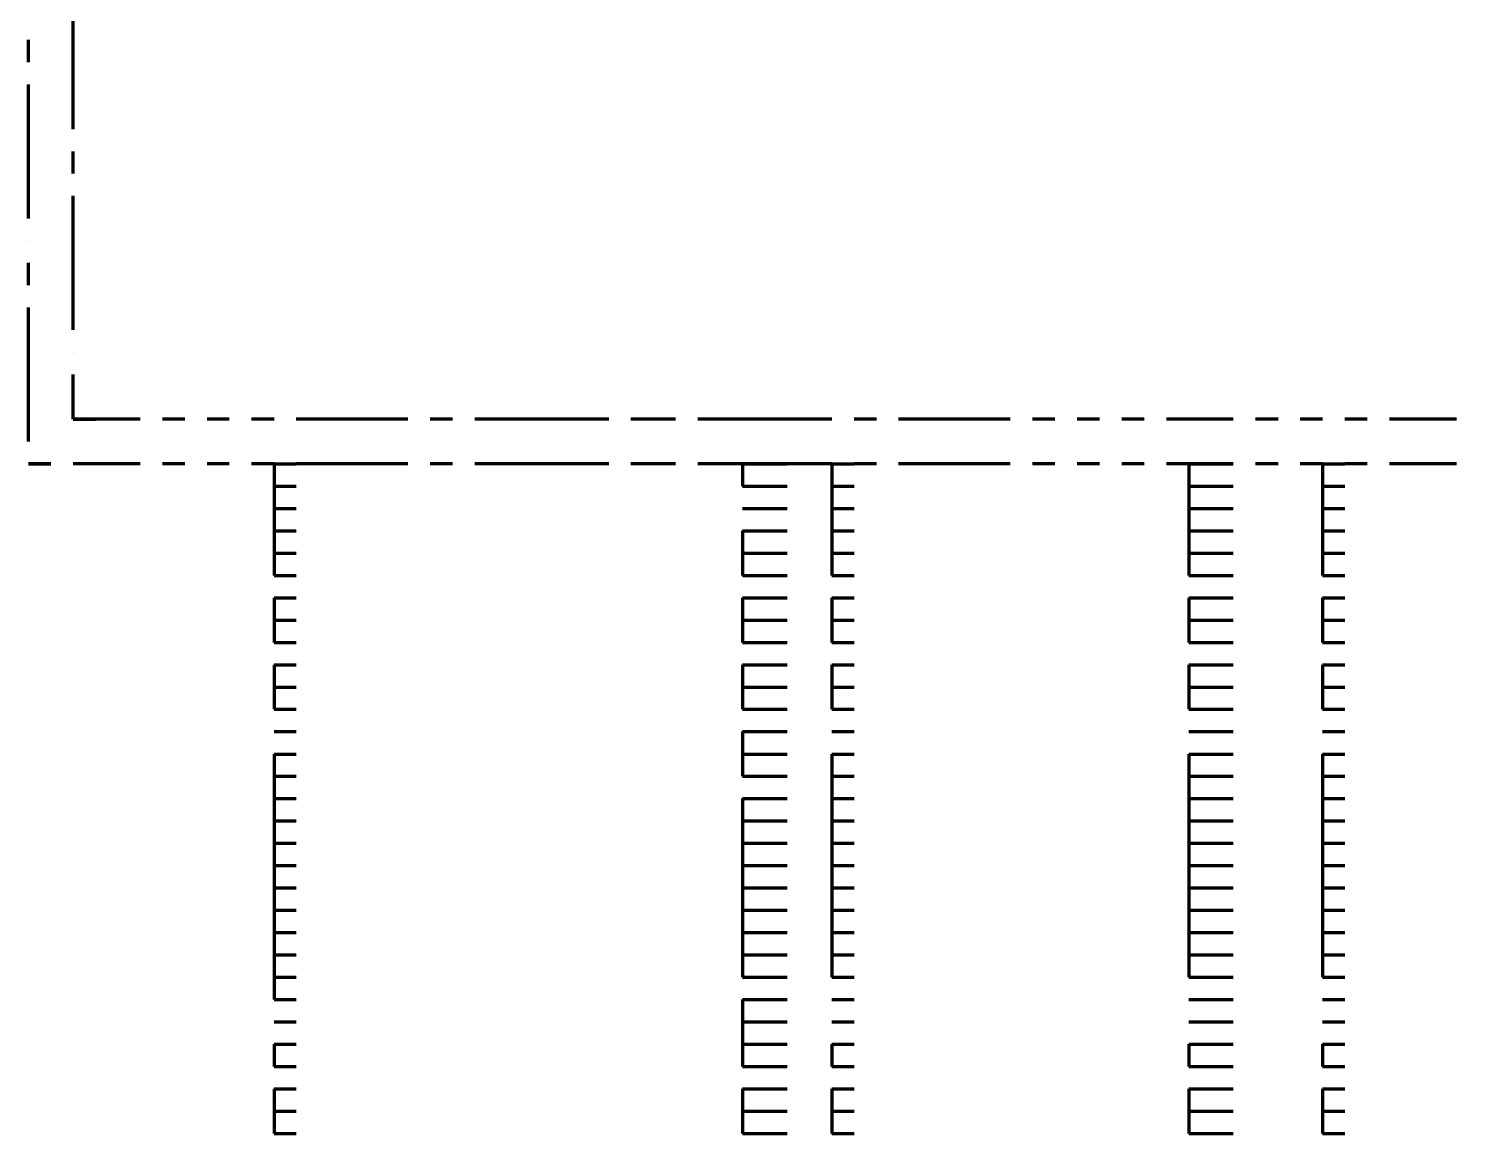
# Model space of a CAD drawing. Header units: inches. Extents: x 16 to 776, y 37 to 575.
# Drawn here: x 652.33 to 663, y 356.5 to 364.75 of the extents above; entities that cross this region are included whole.
import ezdxf

# ---------------------------------------------------------------- set-up
doc = ezdxf.new("R2010")
doc.units = ezdxf.units.IN
doc.header["$MEASUREMENT"] = 0
doc.layers.add('P', color=250, linetype='CONTINUOUS', lineweight=100)

msp = doc.modelspace()

# ---------------------------------------------------------------- linework, layer by layer
at = {"layer": 'P', "color": 0, "linetype": 'Continuous'}
for points in [[(652.667, 364.5), (652.667, 364.833)], [(652.333, 364.5), (652.333, 364.667)], [(652.667, 364.167), (652.667, 364.5)], [(652.333, 364), (652.333, 364.333)], [(652.667, 364), (652.667, 364.167)], [(652.333, 363.667), (652.333, 364)], [(652.667, 363.667), (652.667, 363.833)], [(652.333, 363.333), (652.333, 363.667)], [(652.667, 363.167), (652.667, 363.5)], [(652.333, 363.167), (652.333, 363.167)], [(652.667, 362.833), (652.667, 363.167)], [(652.333, 362.833), (652.333, 363)], [(652.667, 362.5), (652.667, 362.833)], [(652.333, 362.333), (652.333, 362.667)], [(652.333, 362), (652.333, 362.333)], [(652.667, 362.333), (652.667, 362.333)], [(652.667, 361.833), (652.667, 362.167)], [(652.333, 361.667), (652.333, 362)], [(653, 361.833), (652.667, 361.833)], [(652.667, 361.833), (652.833, 361.833)], [(653.167, 361.833), (653, 361.833)], [(653.5, 361.833), (653.333, 361.833)], [(653.833, 361.833), (653.667, 361.833)], [(654.167, 361.833), (654, 361.833)], [(654.667, 361.833), (654.333, 361.833)], [(655, 361.833), (654.667, 361.833)], [(655.167, 361.833), (655, 361.833)], [(655.5, 361.833), (655.333, 361.833)], [(656, 361.833), (655.667, 361.833)], [(656.333, 361.833), (656, 361.833)], [(656.667, 361.833), (656.333, 361.833)], [(657, 361.833), (656.833, 361.833)], [(657.167, 361.833), (657, 361.833)], [(657.667, 361.833), (657.333, 361.833)], [(658, 361.833), (657.667, 361.833)], [(658.333, 361.833), (658, 361.833)], [(658.667, 361.833), (658.5, 361.833)], [(659, 361.833), (658.833, 361.833)], [(659.333, 361.833), (659, 361.833)], [(659.667, 361.833), (659.333, 361.833)], [(660, 361.833), (659.833, 361.833)], [(660.333, 361.833), (660.167, 361.833)], [(660.667, 361.833), (660.5, 361.833)], [(661, 361.833), (660.833, 361.833)], [(661.333, 361.833), (661, 361.833)], [(661.667, 361.833), (661.5, 361.833)], [(662, 361.833), (661.833, 361.833)], [(662.333, 361.833), (662.167, 361.833)], [(662.833, 361.833), (662.5, 361.833)], [(663, 361.833), (662.833, 361.833)], [(652.5, 361.5), (652.333, 361.5)], [(652.333, 361.5), (652.333, 361.5)], [(652.333, 361.5), (652.5, 361.5)], [(653, 361.5), (652.667, 361.5)], [(653.167, 361.5), (653, 361.5)], [(653.5, 361.5), (653.333, 361.5)], [(653.833, 361.5), (653.667, 361.5)], [(654.167, 361.5), (654, 361.5)], [(654.167, 361.5), (654.167, 361.333)], [(654.167, 361.5), (654.333, 361.5)], [(654.167, 361.5), (654.167, 361.5)], [(654.667, 361.5), (654.333, 361.5)], [(655, 361.5), (654.667, 361.5)], [(655.167, 361.5), (655, 361.5)], [(655.5, 361.5), (655.333, 361.5)], [(656, 361.5), (655.667, 361.5)], [(656.333, 361.5), (656, 361.5)], [(656.667, 361.5), (656.333, 361.5)], [(657, 361.5), (656.833, 361.5)], [(657.167, 361.5), (657, 361.5)], [(657.667, 361.5), (657.333, 361.5)], [(657.667, 361.5), (657.667, 361.333)], [(657.667, 361.5), (657.833, 361.5)], [(658, 361.5), (657.667, 361.5)], [(657.833, 361.5), (658, 361.5)], [(658.333, 361.5), (658, 361.5)], [(658.333, 361.5), (658.333, 361.333)], [(658.333, 361.5), (658.5, 361.5)], [(658.5, 361.5), (658.5, 361.5)], [(658.667, 361.5), (658.5, 361.5)], [(659, 361.5), (658.833, 361.5)], [(659.333, 361.5), (659, 361.5)], [(659.667, 361.5), (659.333, 361.5)], [(660, 361.5), (659.833, 361.5)], [(660.333, 361.5), (660.167, 361.5)], [(660.667, 361.5), (660.5, 361.5)], [(661, 361.5), (660.833, 361.5)], [(661, 361.5), (661, 361.333)], [(661, 361.5), (661.167, 361.5)], [(661.333, 361.5), (661, 361.5)], [(661.167, 361.5), (661.333, 361.5)], [(661.667, 361.5), (661.5, 361.5)], [(662, 361.5), (661.833, 361.5)], [(662, 361.5), (662, 361.333)], [(662, 361.5), (662.167, 361.5)], [(662, 361.5), (662, 361.5)], [(662.333, 361.5), (662.167, 361.5)], [(662.833, 361.5), (662.5, 361.5)], [(663, 361.5), (662.833, 361.5)], [(654.167, 361.333), (654.167, 361.333)], [(654.167, 361.333), (654.333, 361.333)], [(654.167, 361.333), (654.167, 361.167)], [(654.167, 361.333), (654.333, 361.333)], [(654.167, 361.333), (654.167, 361.333)], [(657.667, 361.333), (657.833, 361.333)], [(657.667, 361.333), (657.833, 361.333)], [(657.667, 361.333), (657.833, 361.333)], [(657.833, 361.333), (658, 361.333)], [(657.833, 361.333), (658, 361.333)], [(657.833, 361.333), (658, 361.333)], [(658.333, 361.333), (658.5, 361.333)], [(658.333, 361.333), (658.333, 361.167)], [(658.333, 361.333), (658.5, 361.333)], [(658.5, 361.333), (658.5, 361.333)], [(658.5, 361.333), (658.5, 361.333)], [(661, 361.333), (661.167, 361.333)], [(661, 361.333), (661, 361.167)], [(661, 361.333), (661.167, 361.333)], [(661.167, 361.333), (661.333, 361.333)], [(661.167, 361.333), (661.333, 361.333)], [(662, 361.333), (662, 361.333)], [(662, 361.333), (662.167, 361.333)], [(662, 361.333), (662, 361.167)], [(662, 361.333), (662.167, 361.333)], [(662, 361.333), (662, 361.333)], [(654.167, 361.167), (654.167, 361.167)], [(654.167, 361.167), (654.333, 361.167)], [(654.167, 361.167), (654.167, 361)], [(654.167, 361.167), (654.333, 361.167)], [(654.167, 361.167), (654.167, 361.167)], [(657.667, 361.167), (657.833, 361.167)], [(657.667, 361.167), (657.833, 361.167)], [(657.667, 361.167), (657.833, 361.167)], [(657.667, 361.167), (657.833, 361.167)], [(657.833, 361.167), (658, 361.167)], [(657.833, 361.167), (658, 361.167)], [(657.833, 361.167), (658, 361.167)], [(657.833, 361.167), (658, 361.167)], [(658.333, 361.167), (658.5, 361.167)], [(658.333, 361.167), (658.333, 361)], [(658.333, 361.167), (658.5, 361.167)], [(658.5, 361.167), (658.5, 361.167)], [(658.5, 361.167), (658.5, 361.167)], [(661, 361.167), (661.167, 361.167)], [(661, 361.167), (661, 361)], [(661, 361.167), (661.167, 361.167)], [(661.167, 361.167), (661.333, 361.167)], [(661.167, 361.167), (661.333, 361.167)], [(662, 361.167), (662, 361.167)], [(662, 361.167), (662.167, 361.167)], [(662, 361.167), (662, 361)], [(662, 361.167), (662.167, 361.167)], [(662, 361.167), (662, 361.167)], [(654.167, 361), (654.167, 361)], [(654.167, 361), (654.333, 361)], [(654.167, 361), (654.167, 361)], [(654.167, 361), (654.333, 361)], [(654.167, 361), (654.333, 361)], [(654.167, 361), (654.167, 361)], [(654.167, 361), (654.167, 360.833)], [(654.167, 361), (654.333, 361)], [(654.167, 361), (654.167, 361)], [(657.667, 361), (657.833, 361)], [(657.667, 361), (657.833, 361)], [(657.667, 361), (657.833, 361)], [(657.667, 361), (657.833, 361)], [(657.667, 361), (657.667, 360.833)], [(657.667, 361), (657.833, 361)], [(657.833, 361), (658, 361)], [(657.833, 361), (658, 361)], [(657.833, 361), (658, 361)], [(657.833, 361), (658, 361)], [(657.833, 361), (658, 361)], [(658.333, 361), (658.5, 361)], [(658.333, 361), (658.5, 361)], [(658.333, 361), (658.5, 361)], [(658.333, 361), (658.333, 360.833)], [(658.333, 361), (658.5, 361)], [(658.5, 361), (658.5, 361)], [(658.5, 361), (658.5, 361)], [(658.5, 361), (658.5, 361)], [(658.5, 361), (658.5, 361)], [(661, 361), (661.167, 361)], [(661, 361), (661.167, 361)], [(661, 361), (661.167, 361)], [(661, 361), (661, 360.833)], [(661, 361), (661.167, 361)], [(661.167, 361), (661.333, 361)], [(661.167, 361), (661.333, 361)], [(661.167, 361), (661.333, 361)], [(661.167, 361), (661.333, 361)], [(662, 361), (662, 361)], [(662, 361), (662.167, 361)], [(662, 361), (662, 361)], [(662, 361), (662.167, 361)], [(662, 361), (662.167, 361)], [(662, 361), (662, 361)], [(662, 361), (662, 360.833)], [(662, 361), (662.167, 361)], [(662, 361), (662, 361)], [(654.167, 360.833), (654.167, 360.833)], [(654.167, 360.833), (654.333, 360.833)], [(654.167, 360.833), (654.167, 360.667)], [(654.167, 360.833), (654.333, 360.833)], [(654.167, 360.833), (654.167, 360.833)], [(657.667, 360.833), (657.833, 360.833)], [(657.667, 360.833), (657.667, 360.667)], [(657.667, 360.833), (657.833, 360.833)], [(657.833, 360.833), (658, 360.833)], [(657.833, 360.833), (658, 360.833)], [(658.333, 360.833), (658.5, 360.833)], [(658.333, 360.833), (658.333, 360.667)], [(658.333, 360.833), (658.5, 360.833)], [(658.5, 360.833), (658.5, 360.833)], [(658.5, 360.833), (658.5, 360.833)], [(661, 360.833), (661.167, 360.833)], [(661, 360.833), (661, 360.667)], [(661, 360.833), (661.167, 360.833)], [(661.167, 360.833), (661.333, 360.833)], [(661.167, 360.833), (661.333, 360.833)], [(662, 360.833), (662, 360.833)], [(662, 360.833), (662.167, 360.833)], [(662, 360.833), (662, 360.667)], [(662, 360.833), (662.167, 360.833)], [(662, 360.833), (662, 360.833)], [(654.167, 360.667), (654.167, 360.667)], [(654.167, 360.667), (654.333, 360.667)], [(654.167, 360.667), (654.167, 360.667)], [(654.167, 360.667), (654.167, 360.667)], [(654.167, 360.667), (654.333, 360.667)], [(654.167, 360.667), (654.333, 360.667)], [(654.167, 360.667), (654.167, 360.667)], [(654.167, 360.667), (654.333, 360.667)], [(654.167, 360.667), (654.167, 360.667)], [(657.667, 360.667), (657.833, 360.667)], [(657.667, 360.667), (657.667, 360.667)], [(657.667, 360.667), (657.833, 360.667)], [(657.667, 360.667), (657.833, 360.667)], [(657.667, 360.667), (657.833, 360.667)], [(657.833, 360.667), (658, 360.667)], [(657.833, 360.667), (658, 360.667)], [(657.833, 360.667), (658, 360.667)], [(657.833, 360.667), (658, 360.667)], [(658.333, 360.667), (658.5, 360.667)], [(658.333, 360.667), (658.333, 360.667)], [(658.333, 360.667), (658.5, 360.667)], [(658.333, 360.667), (658.5, 360.667)], [(658.333, 360.667), (658.5, 360.667)], [(658.5, 360.667), (658.5, 360.667)], [(658.5, 360.667), (658.5, 360.667)], [(658.5, 360.667), (658.5, 360.667)], [(658.5, 360.667), (658.5, 360.667)], [(661, 360.667), (661.167, 360.667)], [(661, 360.667), (661, 360.667)], [(661, 360.667), (661.167, 360.667)], [(661, 360.667), (661.167, 360.667)], [(661, 360.667), (661.167, 360.667)], [(661.167, 360.667), (661.333, 360.667)], [(661.167, 360.667), (661.333, 360.667)], [(661.167, 360.667), (661.333, 360.667)], [(661.167, 360.667), (661.333, 360.667)], [(662, 360.667), (662, 360.667)], [(662, 360.667), (662.167, 360.667)], [(662, 360.667), (662, 360.667)], [(662, 360.667), (662, 360.667)], [(662, 360.667), (662.167, 360.667)], [(662, 360.667), (662.167, 360.667)], [(662, 360.667), (662, 360.667)], [(662, 360.667), (662.167, 360.667)], [(662, 360.667), (662, 360.667)], [(654.167, 360.5), (654.167, 360.5)], [(654.167, 360.5), (654.333, 360.5)], [(654.167, 360.5), (654.167, 360.333)], [(654.167, 360.5), (654.333, 360.5)], [(654.167, 360.5), (654.167, 360.5)], [(657.667, 360.5), (657.833, 360.5)], [(657.667, 360.5), (657.667, 360.333)], [(657.667, 360.5), (657.833, 360.5)], [(657.833, 360.5), (658, 360.5)], [(657.833, 360.5), (658, 360.5)], [(658.333, 360.5), (658.5, 360.5)], [(658.333, 360.5), (658.333, 360.333)], [(658.333, 360.5), (658.5, 360.5)], [(658.5, 360.5), (658.5, 360.5)], [(658.5, 360.5), (658.5, 360.5)], [(661, 360.5), (661.167, 360.5)], [(661, 360.5), (661, 360.333)], [(661, 360.5), (661.167, 360.5)], [(661.167, 360.5), (661.333, 360.5)], [(661.167, 360.5), (661.333, 360.5)], [(662, 360.5), (662, 360.5)], [(662, 360.5), (662.167, 360.5)], [(662, 360.5), (662, 360.333)], [(662, 360.5), (662.167, 360.5)], [(662, 360.5), (662, 360.5)], [(654.167, 360.333), (654.167, 360.333)], [(654.167, 360.333), (654.333, 360.333)], [(654.167, 360.333), (654.167, 360.167)], [(654.167, 360.333), (654.333, 360.333)], [(654.167, 360.333), (654.167, 360.333)], [(657.667, 360.333), (657.833, 360.333)], [(657.667, 360.333), (657.667, 360.167)], [(657.667, 360.333), (657.833, 360.333)], [(657.833, 360.333), (658, 360.333)], [(657.833, 360.333), (658, 360.333)], [(658.333, 360.333), (658.5, 360.333)], [(658.333, 360.333), (658.333, 360.167)], [(658.333, 360.333), (658.5, 360.333)], [(658.5, 360.333), (658.5, 360.333)], [(658.5, 360.333), (658.5, 360.333)], [(661, 360.333), (661.167, 360.333)], [(661, 360.333), (661, 360.167)], [(661, 360.333), (661.167, 360.333)], [(661.167, 360.333), (661.333, 360.333)], [(661.167, 360.333), (661.333, 360.333)], [(662, 360.333), (662, 360.333)], [(662, 360.333), (662.167, 360.333)], [(662, 360.333), (662, 360.167)], [(662, 360.333), (662.167, 360.333)], [(662, 360.333), (662, 360.333)], [(654.167, 360.167), (654.167, 360.167)], [(654.167, 360.167), (654.333, 360.167)], [(654.167, 360.167), (654.167, 360.167)], [(654.167, 360.167), (654.167, 360.167)], [(654.167, 360.167), (654.333, 360.167)], [(654.167, 360.167), (654.333, 360.167)], [(654.167, 360.167), (654.167, 360.167)], [(654.167, 360.167), (654.333, 360.167)], [(654.167, 360.167), (654.167, 360.167)], [(657.667, 360.167), (657.833, 360.167)], [(657.667, 360.167), (657.667, 360.167)], [(657.667, 360.167), (657.833, 360.167)], [(657.667, 360.167), (657.833, 360.167)], [(657.667, 360.167), (657.833, 360.167)], [(657.833, 360.167), (658, 360.167)], [(657.833, 360.167), (658, 360.167)], [(657.833, 360.167), (658, 360.167)], [(657.833, 360.167), (658, 360.167)], [(658.333, 360.167), (658.5, 360.167)], [(658.333, 360.167), (658.333, 360.167)], [(658.333, 360.167), (658.5, 360.167)], [(658.333, 360.167), (658.5, 360.167)], [(658.333, 360.167), (658.5, 360.167)], [(658.5, 360.167), (658.5, 360.167)], [(658.5, 360.167), (658.5, 360.167)], [(658.5, 360.167), (658.5, 360.167)], [(658.5, 360.167), (658.5, 360.167)], [(661, 360.167), (661.167, 360.167)], [(661, 360.167), (661, 360.167)], [(661, 360.167), (661.167, 360.167)], [(661, 360.167), (661.167, 360.167)], [(661, 360.167), (661.167, 360.167)], [(661.167, 360.167), (661.333, 360.167)], [(661.167, 360.167), (661.333, 360.167)], [(661.167, 360.167), (661.333, 360.167)], [(661.167, 360.167), (661.333, 360.167)], [(662, 360.167), (662, 360.167)], [(662, 360.167), (662.167, 360.167)], [(662, 360.167), (662, 360.167)], [(662, 360.167), (662, 360.167)], [(662, 360.167), (662.167, 360.167)], [(662, 360.167), (662.167, 360.167)], [(662, 360.167), (662, 360.167)], [(662, 360.167), (662.167, 360.167)], [(662, 360.167), (662, 360.167)], [(654.167, 360), (654.167, 360)], [(654.167, 360), (654.333, 360)], [(654.167, 360), (654.167, 359.833)], [(654.167, 360), (654.333, 360)], [(654.167, 360), (654.167, 360)], [(657.667, 360), (657.833, 360)], [(657.667, 360), (657.667, 359.833)], [(657.667, 360), (657.833, 360)], [(657.833, 360), (658, 360)], [(657.833, 360), (658, 360)], [(658.333, 360), (658.5, 360)], [(658.333, 360), (658.333, 359.833)], [(658.333, 360), (658.5, 360)], [(658.5, 360), (658.5, 360)], [(658.5, 360), (658.5, 360)], [(661, 360), (661.167, 360)], [(661, 360), (661, 359.833)], [(661, 360), (661.167, 360)], [(661.167, 360), (661.333, 360)], [(661.167, 360), (661.333, 360)], [(662, 360), (662, 360)], [(662, 360), (662.167, 360)], [(662, 360), (662, 359.833)], [(662, 360), (662.167, 360)], [(662, 360), (662, 360)], [(654.167, 359.833), (654.167, 359.833)], [(654.167, 359.833), (654.333, 359.833)], [(654.167, 359.833), (654.167, 359.833)], [(654.167, 359.833), (654.167, 359.833)], [(654.167, 359.833), (654.333, 359.833)], [(654.167, 359.833), (654.333, 359.833)], [(654.167, 359.833), (654.167, 359.833)], [(654.167, 359.833), (654.167, 359.667)], [(654.167, 359.833), (654.333, 359.833)], [(654.167, 359.833), (654.167, 359.833)], [(657.667, 359.833), (657.833, 359.833)], [(657.667, 359.833), (657.667, 359.833)], [(657.667, 359.833), (657.833, 359.833)], [(657.667, 359.833), (657.833, 359.833)], [(657.667, 359.833), (657.667, 359.667)], [(657.667, 359.833), (657.833, 359.833)], [(657.833, 359.833), (658, 359.833)], [(657.833, 359.833), (658, 359.833)], [(657.833, 359.833), (658, 359.833)], [(657.833, 359.833), (658, 359.833)], [(658.333, 359.833), (658.5, 359.833)], [(658.333, 359.833), (658.333, 359.833)], [(658.333, 359.833), (658.5, 359.833)], [(658.333, 359.833), (658.5, 359.833)], [(658.333, 359.833), (658.333, 359.667)], [(658.333, 359.833), (658.5, 359.833)], [(658.5, 359.833), (658.5, 359.833)], [(658.5, 359.833), (658.5, 359.833)], [(658.5, 359.833), (658.5, 359.833)], [(658.5, 359.833), (658.5, 359.833)], [(661, 359.833), (661.167, 359.833)], [(661, 359.833), (661, 359.833)], [(661, 359.833), (661.167, 359.833)], [(661, 359.833), (661.167, 359.833)], [(661, 359.833), (661, 359.667)], [(661, 359.833), (661.167, 359.833)], [(661.167, 359.833), (661.333, 359.833)], [(661.167, 359.833), (661.333, 359.833)], [(661.167, 359.833), (661.333, 359.833)], [(661.167, 359.833), (661.333, 359.833)], [(662, 359.833), (662, 359.833)], [(662, 359.833), (662.167, 359.833)], [(662, 359.833), (662, 359.833)], [(662, 359.833), (662, 359.833)], [(662, 359.833), (662.167, 359.833)], [(662, 359.833), (662.167, 359.833)], [(662, 359.833), (662, 359.833)], [(662, 359.833), (662, 359.667)], [(662, 359.833), (662.167, 359.833)], [(662, 359.833), (662, 359.833)], [(654.167, 359.667), (654.167, 359.667)], [(654.167, 359.667), (654.333, 359.667)], [(654.167, 359.667), (654.333, 359.667)], [(654.167, 359.667), (654.167, 359.667)], [(654.167, 359.667), (654.333, 359.667)], [(654.167, 359.667), (654.167, 359.667)], [(657.667, 359.667), (657.833, 359.667)], [(657.667, 359.667), (657.833, 359.667)], [(657.833, 359.667), (658, 359.667)], [(657.833, 359.667), (658, 359.667)], [(658.333, 359.667), (658.5, 359.667)], [(658.333, 359.667), (658.5, 359.667)], [(658.333, 359.667), (658.5, 359.667)], [(658.5, 359.667), (658.5, 359.667)], [(658.5, 359.667), (658.5, 359.667)], [(658.5, 359.667), (658.5, 359.667)], [(661, 359.667), (661.167, 359.667)], [(661, 359.667), (661.167, 359.667)], [(661, 359.667), (661.167, 359.667)], [(661.167, 359.667), (661.333, 359.667)], [(661.167, 359.667), (661.333, 359.667)], [(661.167, 359.667), (661.333, 359.667)], [(662, 359.667), (662, 359.667)], [(662, 359.667), (662.167, 359.667)], [(662, 359.667), (662.167, 359.667)], [(662, 359.667), (662, 359.667)], [(662, 359.667), (662.167, 359.667)], [(662, 359.667), (662, 359.667)], [(654.167, 359.5), (654.167, 359.5)], [(654.167, 359.5), (654.333, 359.5)], [(654.167, 359.5), (654.167, 359.5)], [(654.167, 359.5), (654.333, 359.5)], [(654.167, 359.5), (654.333, 359.5)], [(654.167, 359.5), (654.167, 359.5)], [(657.667, 359.5), (657.833, 359.5)], [(657.667, 359.5), (657.667, 359.333)], [(657.667, 359.5), (657.833, 359.5)], [(657.833, 359.5), (658, 359.5)], [(657.833, 359.5), (658, 359.5)], [(658.333, 359.5), (658.5, 359.5)], [(658.333, 359.5), (658.5, 359.5)], [(658.333, 359.5), (658.5, 359.5)], [(658.5, 359.5), (658.5, 359.5)], [(658.5, 359.5), (658.5, 359.5)], [(658.5, 359.5), (658.5, 359.5)], [(661, 359.5), (661.167, 359.5)], [(661, 359.5), (661.167, 359.5)], [(661, 359.5), (661.167, 359.5)], [(661.167, 359.5), (661.333, 359.5)], [(661.167, 359.5), (661.333, 359.5)], [(661.167, 359.5), (661.333, 359.5)], [(662, 359.5), (662, 359.5)], [(662, 359.5), (662.167, 359.5)], [(662, 359.5), (662, 359.5)], [(662, 359.5), (662.167, 359.5)], [(662, 359.5), (662.167, 359.5)], [(662, 359.5), (662, 359.5)], [(654.167, 359.333), (654.167, 359.333)], [(654.167, 359.333), (654.333, 359.333)], [(654.167, 359.333), (654.167, 359.333)], [(654.167, 359.333), (654.167, 359.333)], [(654.167, 359.333), (654.333, 359.333)], [(654.167, 359.333), (654.333, 359.333)], [(654.167, 359.333), (654.167, 359.333)], [(654.167, 359.333), (654.167, 359.167)], [(654.167, 359.333), (654.333, 359.333)], [(654.167, 359.333), (654.167, 359.333)], [(657.667, 359.333), (657.833, 359.333)], [(657.667, 359.333), (657.667, 359.333)], [(657.667, 359.333), (657.833, 359.333)], [(657.667, 359.333), (657.833, 359.333)], [(657.667, 359.333), (657.667, 359.167)], [(657.667, 359.333), (657.833, 359.333)], [(657.833, 359.333), (658, 359.333)], [(657.833, 359.333), (658, 359.333)], [(657.833, 359.333), (658, 359.333)], [(657.833, 359.333), (658, 359.333)], [(658.333, 359.333), (658.5, 359.333)], [(658.333, 359.333), (658.333, 359.333)], [(658.333, 359.333), (658.5, 359.333)], [(658.333, 359.333), (658.5, 359.333)], [(658.333, 359.333), (658.333, 359.167)], [(658.333, 359.333), (658.5, 359.333)], [(658.5, 359.333), (658.5, 359.333)], [(658.5, 359.333), (658.5, 359.333)], [(658.5, 359.333), (658.5, 359.333)], [(658.5, 359.333), (658.5, 359.333)], [(661, 359.333), (661.167, 359.333)], [(661, 359.333), (661, 359.333)], [(661, 359.333), (661.167, 359.333)], [(661, 359.333), (661.167, 359.333)], [(661, 359.333), (661, 359.167)], [(661, 359.333), (661.167, 359.333)], [(661.167, 359.333), (661.333, 359.333)], [(661.167, 359.333), (661.333, 359.333)], [(661.167, 359.333), (661.333, 359.333)], [(661.167, 359.333), (661.333, 359.333)], [(662, 359.333), (662, 359.333)], [(662, 359.333), (662.167, 359.333)], [(662, 359.333), (662, 359.333)], [(662, 359.333), (662, 359.333)], [(662, 359.333), (662.167, 359.333)], [(662, 359.333), (662.167, 359.333)], [(662, 359.333), (662, 359.333)], [(662, 359.333), (662, 359.167)], [(662, 359.333), (662.167, 359.333)], [(662, 359.333), (662, 359.333)], [(654.167, 359.167), (654.167, 359.167)], [(654.167, 359.167), (654.333, 359.167)], [(654.167, 359.167), (654.167, 359)], [(654.167, 359.167), (654.333, 359.167)], [(654.167, 359.167), (654.167, 359.167)], [(657.667, 359.167), (657.833, 359.167)], [(657.667, 359.167), (657.833, 359.167)], [(657.667, 359.167), (657.833, 359.167)], [(657.833, 359.167), (658, 359.167)], [(657.833, 359.167), (658, 359.167)], [(657.833, 359.167), (658, 359.167)], [(658.333, 359.167), (658.5, 359.167)], [(658.333, 359.167), (658.333, 359)], [(658.333, 359.167), (658.5, 359.167)], [(658.5, 359.167), (658.5, 359.167)], [(658.5, 359.167), (658.5, 359.167)], [(661, 359.167), (661.167, 359.167)], [(661, 359.167), (661, 359)], [(661, 359.167), (661.167, 359.167)], [(661.167, 359.167), (661.333, 359.167)], [(661.167, 359.167), (661.333, 359.167)], [(662, 359.167), (662, 359.167)], [(662, 359.167), (662.167, 359.167)], [(662, 359.167), (662, 359)], [(662, 359.167), (662.167, 359.167)], [(662, 359.167), (662, 359.167)], [(654.167, 359), (654.167, 359)], [(654.167, 359), (654.333, 359)], [(654.167, 359), (654.167, 359)], [(654.167, 359), (654.333, 359)], [(654.167, 359), (654.333, 359)], [(654.167, 359), (654.167, 359)], [(654.167, 359), (654.167, 358.833)], [(654.167, 359), (654.333, 359)], [(654.167, 359), (654.167, 359)], [(657.667, 359), (657.833, 359)], [(657.667, 359), (657.833, 359)], [(657.667, 359), (657.833, 359)], [(657.667, 359), (657.833, 359)], [(657.667, 359), (657.667, 358.833)], [(657.667, 359), (657.833, 359)], [(657.833, 359), (658, 359)], [(657.833, 359), (658, 359)], [(657.833, 359), (658, 359)], [(657.833, 359), (658, 359)], [(657.833, 359), (658, 359)], [(658.333, 359), (658.5, 359)], [(658.333, 359), (658.5, 359)], [(658.333, 359), (658.5, 359)], [(658.333, 359), (658.333, 358.833)], [(658.333, 359), (658.5, 359)], [(658.5, 359), (658.5, 359)], [(658.5, 359), (658.5, 359)], [(658.5, 359), (658.5, 359)], [(658.5, 359), (658.5, 359)], [(661, 359), (661.167, 359)], [(661, 359), (661.167, 359)], [(661, 359), (661.167, 359)], [(661, 359), (661, 358.833)], [(661, 359), (661.167, 359)], [(661.167, 359), (661.333, 359)], [(661.167, 359), (661.333, 359)], [(661.167, 359), (661.333, 359)], [(661.167, 359), (661.333, 359)], [(662, 359), (662, 359)], [(662, 359), (662.167, 359)], [(662, 359), (662, 359)], [(662, 359), (662.167, 359)], [(662, 359), (662.167, 359)], [(662, 359), (662, 359)], [(662, 359), (662, 358.833)], [(662, 359), (662.167, 359)], [(662, 359), (662, 359)], [(654.167, 358.833), (654.167, 358.833)], [(654.167, 358.833), (654.333, 358.833)], [(654.167, 358.833), (654.167, 358.667)], [(654.167, 358.833), (654.333, 358.833)], [(654.167, 358.833), (654.167, 358.833)], [(657.667, 358.833), (657.833, 358.833)], [(657.667, 358.833), (657.667, 358.667)], [(657.667, 358.833), (657.833, 358.833)], [(657.833, 358.833), (658, 358.833)], [(657.833, 358.833), (658, 358.833)], [(658.333, 358.833), (658.5, 358.833)], [(658.333, 358.833), (658.333, 358.667)], [(658.333, 358.833), (658.5, 358.833)], [(658.5, 358.833), (658.5, 358.833)], [(658.5, 358.833), (658.5, 358.833)], [(661, 358.833), (661.167, 358.833)], [(661, 358.833), (661, 358.667)], [(661, 358.833), (661.167, 358.833)], [(661.167, 358.833), (661.333, 358.833)], [(661.167, 358.833), (661.333, 358.833)], [(662, 358.833), (662, 358.833)], [(662, 358.833), (662.167, 358.833)], [(662, 358.833), (662, 358.667)], [(662, 358.833), (662.167, 358.833)], [(662, 358.833), (662, 358.833)], [(654.167, 358.667), (654.167, 358.667)], [(654.167, 358.667), (654.333, 358.667)], [(654.167, 358.667), (654.167, 358.5)], [(654.167, 358.667), (654.333, 358.667)], [(654.167, 358.667), (654.167, 358.667)], [(657.667, 358.667), (657.833, 358.667)], [(657.667, 358.667), (657.667, 358.5)], [(657.667, 358.667), (657.833, 358.667)], [(657.833, 358.667), (658, 358.667)], [(657.833, 358.667), (658, 358.667)], [(658.333, 358.667), (658.5, 358.667)], [(658.333, 358.667), (658.333, 358.5)], [(658.333, 358.667), (658.5, 358.667)], [(658.5, 358.667), (658.5, 358.667)], [(658.5, 358.667), (658.5, 358.667)], [(661, 358.667), (661.167, 358.667)], [(661, 358.667), (661, 358.5)], [(661, 358.667), (661.167, 358.667)], [(661.167, 358.667), (661.333, 358.667)], [(661.167, 358.667), (661.333, 358.667)], [(662, 358.667), (662, 358.667)], [(662, 358.667), (662.167, 358.667)], [(662, 358.667), (662, 358.5)], [(662, 358.667), (662.167, 358.667)], [(662, 358.667), (662, 358.667)], [(654.167, 358.5), (654.167, 358.5)], [(654.167, 358.5), (654.333, 358.5)], [(654.167, 358.5), (654.167, 358.5)], [(654.167, 358.5), (654.333, 358.5)], [(654.167, 358.5), (654.333, 358.5)], [(654.167, 358.5), (654.167, 358.5)], [(654.167, 358.5), (654.167, 358.333)], [(654.167, 358.5), (654.333, 358.5)], [(654.167, 358.5), (654.167, 358.5)], [(657.667, 358.5), (657.833, 358.5)], [(657.667, 358.5), (657.833, 358.5)], [(657.667, 358.5), (657.833, 358.5)], [(657.667, 358.5), (657.667, 358.333)], [(657.667, 358.5), (657.833, 358.5)], [(657.833, 358.5), (658, 358.5)], [(657.833, 358.5), (658, 358.5)], [(657.833, 358.5), (658, 358.5)], [(657.833, 358.5), (658, 358.5)], [(658.333, 358.5), (658.5, 358.5)], [(658.333, 358.5), (658.5, 358.5)], [(658.333, 358.5), (658.5, 358.5)], [(658.333, 358.5), (658.333, 358.333)], [(658.333, 358.5), (658.5, 358.5)], [(658.5, 358.5), (658.5, 358.5)], [(658.5, 358.5), (658.5, 358.5)], [(658.5, 358.5), (658.5, 358.5)], [(658.5, 358.5), (658.5, 358.5)], [(661, 358.5), (661.167, 358.5)], [(661, 358.5), (661.167, 358.5)], [(661, 358.5), (661.167, 358.5)], [(661, 358.5), (661, 358.333)], [(661, 358.5), (661.167, 358.5)], [(661.167, 358.5), (661.333, 358.5)], [(661.167, 358.5), (661.333, 358.5)], [(661.167, 358.5), (661.333, 358.5)], [(661.167, 358.5), (661.333, 358.5)], [(662, 358.5), (662, 358.5)], [(662, 358.5), (662.167, 358.5)], [(662, 358.5), (662, 358.5)], [(662, 358.5), (662.167, 358.5)], [(662, 358.5), (662.167, 358.5)], [(662, 358.5), (662, 358.5)], [(662, 358.5), (662, 358.333)], [(662, 358.5), (662.167, 358.5)], [(662, 358.5), (662, 358.5)], [(654.167, 358.333), (654.167, 358.333)], [(654.167, 358.333), (654.333, 358.333)], [(654.167, 358.333), (654.167, 358.167)], [(654.167, 358.333), (654.333, 358.333)], [(654.167, 358.333), (654.167, 358.333)], [(657.667, 358.333), (657.833, 358.333)], [(657.667, 358.333), (657.667, 358.167)], [(657.667, 358.333), (657.833, 358.333)], [(657.833, 358.333), (658, 358.333)], [(657.833, 358.333), (658, 358.333)], [(658.333, 358.333), (658.5, 358.333)], [(658.333, 358.333), (658.333, 358.167)], [(658.333, 358.333), (658.5, 358.333)], [(658.5, 358.333), (658.5, 358.333)], [(658.5, 358.333), (658.5, 358.333)], [(661, 358.333), (661.167, 358.333)], [(661, 358.333), (661, 358.167)], [(661, 358.333), (661.167, 358.333)], [(661.167, 358.333), (661.333, 358.333)], [(661.167, 358.333), (661.333, 358.333)], [(662, 358.333), (662, 358.333)], [(662, 358.333), (662.167, 358.333)], [(662, 358.333), (662, 358.167)], [(662, 358.333), (662.167, 358.333)], [(662, 358.333), (662, 358.333)], [(654.167, 358.167), (654.167, 358.167)], [(654.167, 358.167), (654.333, 358.167)], [(654.167, 358.167), (654.167, 358)], [(654.167, 358.167), (654.333, 358.167)], [(654.167, 358.167), (654.167, 358.167)], [(657.667, 358.167), (657.833, 358.167)], [(657.667, 358.167), (657.667, 358)], [(657.667, 358.167), (657.833, 358.167)], [(657.833, 358.167), (658, 358.167)], [(657.833, 358.167), (658, 358.167)], [(658.333, 358.167), (658.5, 358.167)], [(658.333, 358.167), (658.333, 358)], [(658.333, 358.167), (658.5, 358.167)], [(658.5, 358.167), (658.5, 358.167)], [(658.5, 358.167), (658.5, 358.167)], [(661, 358.167), (661.167, 358.167)], [(661, 358.167), (661, 358)], [(661, 358.167), (661.167, 358.167)], [(661.167, 358.167), (661.333, 358.167)], [(661.167, 358.167), (661.333, 358.167)], [(662, 358.167), (662, 358.167)], [(662, 358.167), (662.167, 358.167)], [(662, 358.167), (662, 358)], [(662, 358.167), (662.167, 358.167)], [(662, 358.167), (662, 358.167)], [(654.167, 358), (654.167, 358)], [(654.167, 358), (654.333, 358)], [(654.167, 358), (654.167, 358)], [(654.167, 358), (654.333, 358)], [(654.167, 358), (654.333, 358)], [(654.167, 358), (654.167, 358)], [(654.167, 358), (654.167, 357.833)], [(654.167, 358), (654.333, 358)], [(654.167, 358), (654.167, 358)], [(657.667, 358), (657.833, 358)], [(657.667, 358), (657.833, 358)], [(657.667, 358), (657.833, 358)], [(657.667, 358), (657.667, 357.833)], [(657.667, 358), (657.833, 358)], [(657.833, 358), (658, 358)], [(657.833, 358), (658, 358)], [(657.833, 358), (658, 358)], [(657.833, 358), (658, 358)], [(658.333, 358), (658.5, 358)], [(658.333, 358), (658.5, 358)], [(658.333, 358), (658.5, 358)], [(658.333, 358), (658.333, 357.833)], [(658.333, 358), (658.5, 358)], [(658.5, 358), (658.5, 358)], [(658.5, 358), (658.5, 358)], [(658.5, 358), (658.5, 358)], [(658.5, 358), (658.5, 358)], [(661, 358), (661.167, 358)], [(661, 358), (661.167, 358)], [(661, 358), (661.167, 358)], [(661, 358), (661, 357.833)], [(661, 358), (661.167, 358)], [(661.167, 358), (661.333, 358)], [(661.167, 358), (661.333, 358)], [(661.167, 358), (661.333, 358)], [(661.167, 358), (661.333, 358)], [(662, 358), (662, 358)], [(662, 358), (662.167, 358)], [(662, 358), (662, 358)], [(662, 358), (662.167, 358)], [(662, 358), (662.167, 358)], [(662, 358), (662, 358)], [(662, 358), (662, 357.833)], [(662, 358), (662.167, 358)], [(662, 358), (662, 358)], [(654.167, 357.833), (654.167, 357.833)], [(654.167, 357.833), (654.333, 357.833)], [(654.167, 357.833), (654.167, 357.667)], [(654.167, 357.833), (654.333, 357.833)], [(654.167, 357.833), (654.167, 357.833)], [(657.667, 357.833), (657.833, 357.833)], [(657.667, 357.833), (657.667, 357.667)], [(657.667, 357.833), (657.833, 357.833)], [(657.833, 357.833), (658, 357.833)], [(657.833, 357.833), (658, 357.833)], [(658.333, 357.833), (658.5, 357.833)], [(658.333, 357.833), (658.333, 357.667)], [(658.333, 357.833), (658.5, 357.833)], [(658.5, 357.833), (658.5, 357.833)], [(658.5, 357.833), (658.5, 357.833)], [(661, 357.833), (661.167, 357.833)], [(661, 357.833), (661, 357.667)], [(661, 357.833), (661.167, 357.833)], [(661.167, 357.833), (661.333, 357.833)], [(661.167, 357.833), (661.333, 357.833)], [(662, 357.833), (662, 357.833)], [(662, 357.833), (662.167, 357.833)], [(662, 357.833), (662, 357.667)], [(662, 357.833), (662.167, 357.833)], [(662, 357.833), (662, 357.833)], [(654.167, 357.667), (654.167, 357.667)], [(654.167, 357.667), (654.333, 357.667)], [(654.167, 357.667), (654.167, 357.667)], [(654.167, 357.667), (654.167, 357.667)], [(654.167, 357.667), (654.333, 357.667)], [(654.167, 357.667), (654.333, 357.667)], [(654.167, 357.667), (654.167, 357.667)], [(654.167, 357.667), (654.167, 357.5)], [(654.167, 357.667), (654.333, 357.667)], [(654.167, 357.667), (654.167, 357.667)], [(657.667, 357.667), (657.833, 357.667)], [(657.667, 357.667), (657.667, 357.667)], [(657.667, 357.667), (657.833, 357.667)], [(657.667, 357.667), (657.833, 357.667)], [(657.667, 357.667), (657.833, 357.667)], [(657.833, 357.667), (658, 357.667)], [(657.833, 357.667), (658, 357.667)], [(657.833, 357.667), (658, 357.667)], [(657.833, 357.667), (658, 357.667)], [(658.333, 357.667), (658.5, 357.667)], [(658.333, 357.667), (658.333, 357.667)], [(658.333, 357.667), (658.5, 357.667)], [(658.333, 357.667), (658.5, 357.667)], [(658.333, 357.667), (658.5, 357.667)], [(658.333, 357.667), (658.5, 357.667)], [(658.5, 357.667), (658.5, 357.667)], [(658.5, 357.667), (658.5, 357.667)], [(658.5, 357.667), (658.5, 357.667)], [(658.5, 357.667), (658.5, 357.667)], [(658.5, 357.667), (658.5, 357.667)], [(661, 357.667), (661.167, 357.667)], [(661, 357.667), (661, 357.667)], [(661, 357.667), (661.167, 357.667)], [(661, 357.667), (661.167, 357.667)], [(661, 357.667), (661.167, 357.667)], [(661, 357.667), (661.167, 357.667)], [(661.167, 357.667), (661.333, 357.667)], [(661.167, 357.667), (661.333, 357.667)], [(661.167, 357.667), (661.333, 357.667)], [(661.167, 357.667), (661.333, 357.667)], [(661.167, 357.667), (661.333, 357.667)], [(662, 357.667), (662, 357.667)], [(662, 357.667), (662.167, 357.667)], [(662, 357.667), (662, 357.667)], [(662, 357.667), (662, 357.667)], [(662, 357.667), (662.167, 357.667)], [(662, 357.667), (662.167, 357.667)], [(662, 357.667), (662, 357.667)], [(662, 357.667), (662.167, 357.667)], [(662, 357.667), (662, 357.667)], [(662, 357.667), (662.167, 357.667)], [(662, 357.667), (662, 357.667)], [(654.167, 357.5), (654.167, 357.5)], [(654.167, 357.5), (654.333, 357.5)], [(654.167, 357.5), (654.333, 357.5)], [(654.167, 357.5), (654.167, 357.5)], [(654.167, 357.5), (654.333, 357.5)], [(654.167, 357.5), (654.167, 357.5)], [(657.667, 357.5), (657.833, 357.5)], [(657.667, 357.5), (657.667, 357.333)], [(657.667, 357.5), (657.833, 357.5)], [(657.833, 357.5), (658, 357.5)], [(657.833, 357.5), (658, 357.5)], [(658.333, 357.5), (658.5, 357.5)], [(658.333, 357.5), (658.5, 357.5)], [(658.333, 357.5), (658.5, 357.5)], [(658.333, 357.5), (658.5, 357.5)], [(658.5, 357.5), (658.5, 357.5)], [(658.5, 357.5), (658.5, 357.5)], [(658.5, 357.5), (658.5, 357.5)], [(658.5, 357.5), (658.5, 357.5)], [(661, 357.5), (661.167, 357.5)], [(661, 357.5), (661.167, 357.5)], [(661, 357.5), (661.167, 357.5)], [(661, 357.5), (661.167, 357.5)], [(661.167, 357.5), (661.333, 357.5)], [(661.167, 357.5), (661.333, 357.5)], [(661.167, 357.5), (661.333, 357.5)], [(661.167, 357.5), (661.333, 357.5)], [(662, 357.5), (662, 357.5)], [(662, 357.5), (662.167, 357.5)], [(662, 357.5), (662, 357.5)], [(662, 357.5), (662.167, 357.5)], [(662, 357.5), (662.167, 357.5)], [(662, 357.5), (662, 357.5)], [(662, 357.5), (662.167, 357.5)], [(662, 357.5), (662, 357.5)], [(654.167, 357.333), (654.167, 357.333)], [(654.167, 357.333), (654.333, 357.333)], [(654.167, 357.333), (654.167, 357.333)], [(654.167, 357.333), (654.333, 357.333)], [(654.167, 357.333), (654.333, 357.333)], [(654.167, 357.333), (654.167, 357.333)], [(657.667, 357.333), (657.833, 357.333)], [(657.667, 357.333), (657.667, 357.167)], [(657.667, 357.333), (657.833, 357.333)], [(657.833, 357.333), (658, 357.333)], [(657.833, 357.333), (658, 357.333)], [(658.333, 357.333), (658.5, 357.333)], [(658.333, 357.333), (658.5, 357.333)], [(658.333, 357.333), (658.5, 357.333)], [(658.5, 357.333), (658.5, 357.333)], [(658.5, 357.333), (658.5, 357.333)], [(658.5, 357.333), (658.5, 357.333)], [(661, 357.333), (661.167, 357.333)], [(661, 357.333), (661.167, 357.333)], [(661, 357.333), (661.167, 357.333)], [(661.167, 357.333), (661.333, 357.333)], [(661.167, 357.333), (661.333, 357.333)], [(661.167, 357.333), (661.333, 357.333)], [(662, 357.333), (662, 357.333)], [(662, 357.333), (662.167, 357.333)], [(662, 357.333), (662, 357.333)], [(662, 357.333), (662.167, 357.333)], [(662, 357.333), (662.167, 357.333)], [(662, 357.333), (662, 357.333)], [(654.167, 357.167), (654.167, 357.167)], [(654.167, 357.167), (654.333, 357.167)], [(654.167, 357.167), (654.167, 357.167)], [(654.167, 357.167), (654.167, 357.167)], [(654.167, 357.167), (654.333, 357.167)], [(654.167, 357.167), (654.333, 357.167)], [(654.167, 357.167), (654.167, 357.167)], [(654.167, 357.167), (654.167, 357)], [(654.167, 357.167), (654.333, 357.167)], [(654.167, 357.167), (654.167, 357.167)], [(657.667, 357.167), (657.833, 357.167)], [(657.667, 357.167), (657.667, 357.167)], [(657.667, 357.167), (657.833, 357.167)], [(657.667, 357.167), (657.833, 357.167)], [(657.667, 357.167), (657.667, 357)], [(657.667, 357.167), (657.833, 357.167)], [(657.833, 357.167), (658, 357.167)], [(657.833, 357.167), (658, 357.167)], [(657.833, 357.167), (658, 357.167)], [(657.833, 357.167), (658, 357.167)], [(658.333, 357.167), (658.5, 357.167)], [(658.333, 357.167), (658.333, 357.167)], [(658.333, 357.167), (658.5, 357.167)], [(658.333, 357.167), (658.5, 357.167)], [(658.333, 357.167), (658.333, 357)], [(658.333, 357.167), (658.5, 357.167)], [(658.5, 357.167), (658.5, 357.167)], [(658.5, 357.167), (658.5, 357.167)], [(658.5, 357.167), (658.5, 357.167)], [(658.5, 357.167), (658.5, 357.167)], [(661, 357.167), (661.167, 357.167)], [(661, 357.167), (661, 357.167)], [(661, 357.167), (661.167, 357.167)], [(661, 357.167), (661.167, 357.167)], [(661, 357.167), (661, 357)], [(661, 357.167), (661.167, 357.167)], [(661.167, 357.167), (661.333, 357.167)], [(661.167, 357.167), (661.333, 357.167)], [(661.167, 357.167), (661.333, 357.167)], [(661.167, 357.167), (661.333, 357.167)], [(662, 357.167), (662, 357.167)], [(662, 357.167), (662.167, 357.167)], [(662, 357.167), (662, 357.167)], [(662, 357.167), (662, 357.167)], [(662, 357.167), (662.167, 357.167)], [(662, 357.167), (662.167, 357.167)], [(662, 357.167), (662, 357.167)], [(662, 357.167), (662, 357)], [(662, 357.167), (662.167, 357.167)], [(662, 357.167), (662, 357.167)], [(654.167, 357), (654.167, 357)], [(654.167, 357), (654.333, 357)], [(654.167, 357), (654.333, 357)], [(654.167, 357), (654.167, 357)], [(657.667, 357), (657.833, 357)], [(657.667, 357), (657.833, 357)], [(657.833, 357), (658, 357)], [(657.833, 357), (658, 357)], [(658.333, 357), (658.5, 357)], [(658.333, 357), (658.5, 357)], [(658.5, 357), (658.5, 357)], [(658.5, 357), (658.5, 357)], [(661, 357), (661.167, 357)], [(661, 357), (661.167, 357)], [(661.167, 357), (661.333, 357)], [(661.167, 357), (661.333, 357)], [(662, 357), (662, 357)], [(662, 357), (662.167, 357)], [(662, 357), (662.167, 357)], [(662, 357), (662, 357)], [(654.167, 356.833), (654.167, 356.833)], [(654.167, 356.833), (654.333, 356.833)], [(654.167, 356.833), (654.167, 356.833)], [(654.167, 356.833), (654.167, 356.833)], [(654.167, 356.833), (654.333, 356.833)], [(654.167, 356.833), (654.333, 356.833)], [(654.167, 356.833), (654.167, 356.833)], [(654.167, 356.833), (654.167, 356.667)], [(654.167, 356.833), (654.333, 356.833)], [(654.167, 356.833), (654.167, 356.833)], [(657.667, 356.833), (657.833, 356.833)], [(657.667, 356.833), (657.667, 356.833)], [(657.667, 356.833), (657.833, 356.833)], [(657.667, 356.833), (657.833, 356.833)], [(657.667, 356.833), (657.667, 356.667)], [(657.667, 356.833), (657.833, 356.833)], [(657.833, 356.833), (658, 356.833)], [(657.833, 356.833), (658, 356.833)], [(657.833, 356.833), (658, 356.833)], [(657.833, 356.833), (658, 356.833)], [(658.333, 356.833), (658.5, 356.833)], [(658.333, 356.833), (658.333, 356.833)], [(658.333, 356.833), (658.5, 356.833)], [(658.333, 356.833), (658.5, 356.833)], [(658.333, 356.833), (658.333, 356.667)], [(658.333, 356.833), (658.5, 356.833)], [(658.5, 356.833), (658.5, 356.833)], [(658.5, 356.833), (658.5, 356.833)], [(658.5, 356.833), (658.5, 356.833)], [(658.5, 356.833), (658.5, 356.833)], [(661, 356.833), (661.167, 356.833)], [(661, 356.833), (661, 356.833)], [(661, 356.833), (661.167, 356.833)], [(661, 356.833), (661.167, 356.833)], [(661, 356.833), (661, 356.667)], [(661, 356.833), (661.167, 356.833)], [(661.167, 356.833), (661.333, 356.833)], [(661.167, 356.833), (661.333, 356.833)], [(661.167, 356.833), (661.333, 356.833)], [(661.167, 356.833), (661.333, 356.833)], [(662, 356.833), (662, 356.833)], [(662, 356.833), (662.167, 356.833)], [(662, 356.833), (662, 356.833)], [(662, 356.833), (662, 356.833)], [(662, 356.833), (662.167, 356.833)], [(662, 356.833), (662.167, 356.833)], [(662, 356.833), (662, 356.833)], [(662, 356.833), (662, 356.667)], [(662, 356.833), (662.167, 356.833)], [(662, 356.833), (662, 356.833)], [(654.167, 356.667), (654.167, 356.667)], [(654.167, 356.667), (654.333, 356.667)], [(654.167, 356.667), (654.167, 356.5)], [(654.167, 356.667), (654.333, 356.667)], [(654.167, 356.667), (654.167, 356.667)], [(657.667, 356.667), (657.833, 356.667)], [(657.667, 356.667), (657.667, 356.5)], [(657.667, 356.667), (657.833, 356.667)], [(657.833, 356.667), (658, 356.667)], [(657.833, 356.667), (658, 356.667)], [(658.333, 356.667), (658.5, 356.667)], [(658.333, 356.667), (658.333, 356.5)], [(658.333, 356.667), (658.5, 356.667)], [(658.5, 356.667), (658.5, 356.667)], [(658.5, 356.667), (658.5, 356.667)], [(661, 356.667), (661.167, 356.667)], [(661, 356.667), (661, 356.5)], [(661, 356.667), (661.167, 356.667)], [(661.167, 356.667), (661.333, 356.667)], [(661.167, 356.667), (661.333, 356.667)], [(662, 356.667), (662, 356.667)], [(662, 356.667), (662.167, 356.667)], [(662, 356.667), (662, 356.5)], [(662, 356.667), (662.167, 356.667)], [(662, 356.667), (662, 356.667)], [(654.167, 356.5), (654.167, 356.5)], [(654.167, 356.5), (654.333, 356.5)], [(654.167, 356.5), (654.333, 356.5)], [(654.167, 356.5), (654.167, 356.5)], [(657.667, 356.5), (657.833, 356.5)], [(657.667, 356.5), (657.833, 356.5)], [(657.833, 356.5), (658, 356.5)], [(657.833, 356.5), (658, 356.5)], [(658.333, 356.5), (658.5, 356.5)], [(658.333, 356.5), (658.5, 356.5)], [(658.5, 356.5), (658.5, 356.5)], [(658.5, 356.5), (658.5, 356.5)], [(661, 356.5), (661.167, 356.5)], [(661, 356.5), (661.167, 356.5)], [(661.167, 356.5), (661.333, 356.5)], [(661.167, 356.5), (661.333, 356.5)], [(662, 356.5), (662, 356.5)], [(662, 356.5), (662.167, 356.5)], [(662, 356.5), (662.167, 356.5)], [(662, 356.5), (662, 356.5)]]:
    msp.add_lwpolyline(points, dxfattribs=at)

doc.saveas('drawing.dxf')
